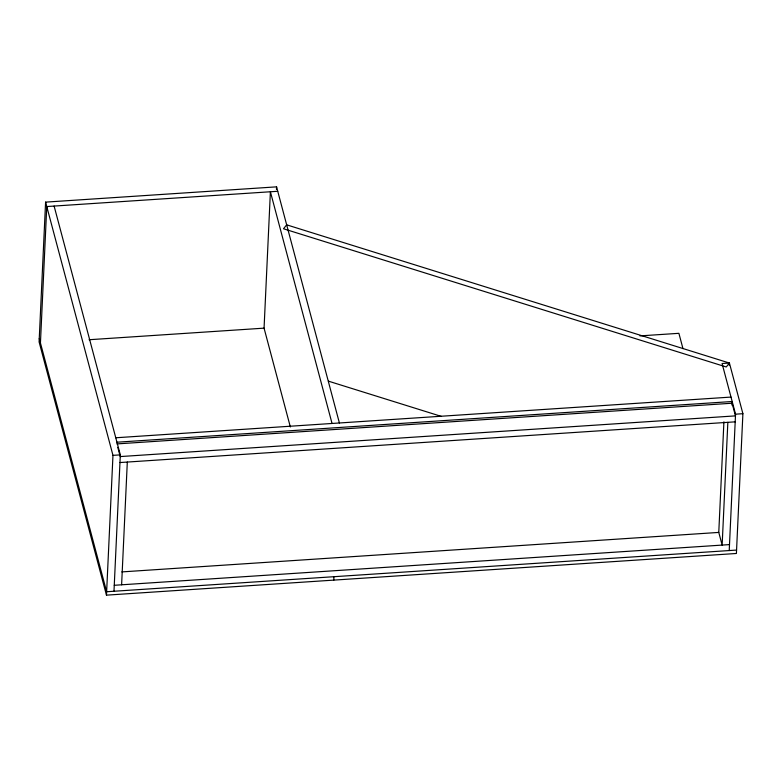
<?xml version="1.0" encoding="UTF-8"?>
<svg xmlns="http://www.w3.org/2000/svg" width="782" height="782" viewBox="0 0 782 782"><rect width="100%" height="100%" fill="white"/><g stroke="black" fill="none" stroke-linecap="round" stroke-linejoin="round"><path stroke-width="1.17" d="M339.398 422.984L276.564 186.849L45.591 202.127L39.1 341.92L106.479 595.151L736.409 553.48L742.9 413.688L729.42 363.043L286.671 224.835L283.495 228.764L726.243 366.973L729.42 363.043L722.079 363.522L735.549 414.177L729.225 550.557M40.439 342.946L46.764 206.556L277.747 191.277M106.479 595.151L112.97 455.359L45.591 202.127M113.986 591.251L120.32 454.87L54.114 206.077M121.611 584.799L127.31 462.054M276.447 189.283L276.564 186.849M333.777 580.117L333.934 576.705M727.847 422.329L722.148 545.074L718.775 532.415L723.917 421.821M729.313 365.477L729.42 363.043M732.011 405.164L732.187 401.508L116.948 442.211M89.06 339.73L264.12 328.147M639.969 335.889L678.893 333.318L682.969 348.625M115.765 437.773L731.004 397.08M116.87 443.912L732.099 403.219L735.471 415.877L120.233 456.571L117.789 447.363M112.97 455.359L120.32 454.87M735.549 414.177L742.9 413.688M119.959 462.543L735.197 421.84M121.855 571.906L718.814 532.415M114.26 585.288L729.498 544.595M736.566 550.069L106.635 591.739L39.256 338.518M328.43 381.157L441.449 416.435M332.047 423.473L270.396 191.766L264.062 328.157L290.347 426.952"/></g></svg>
